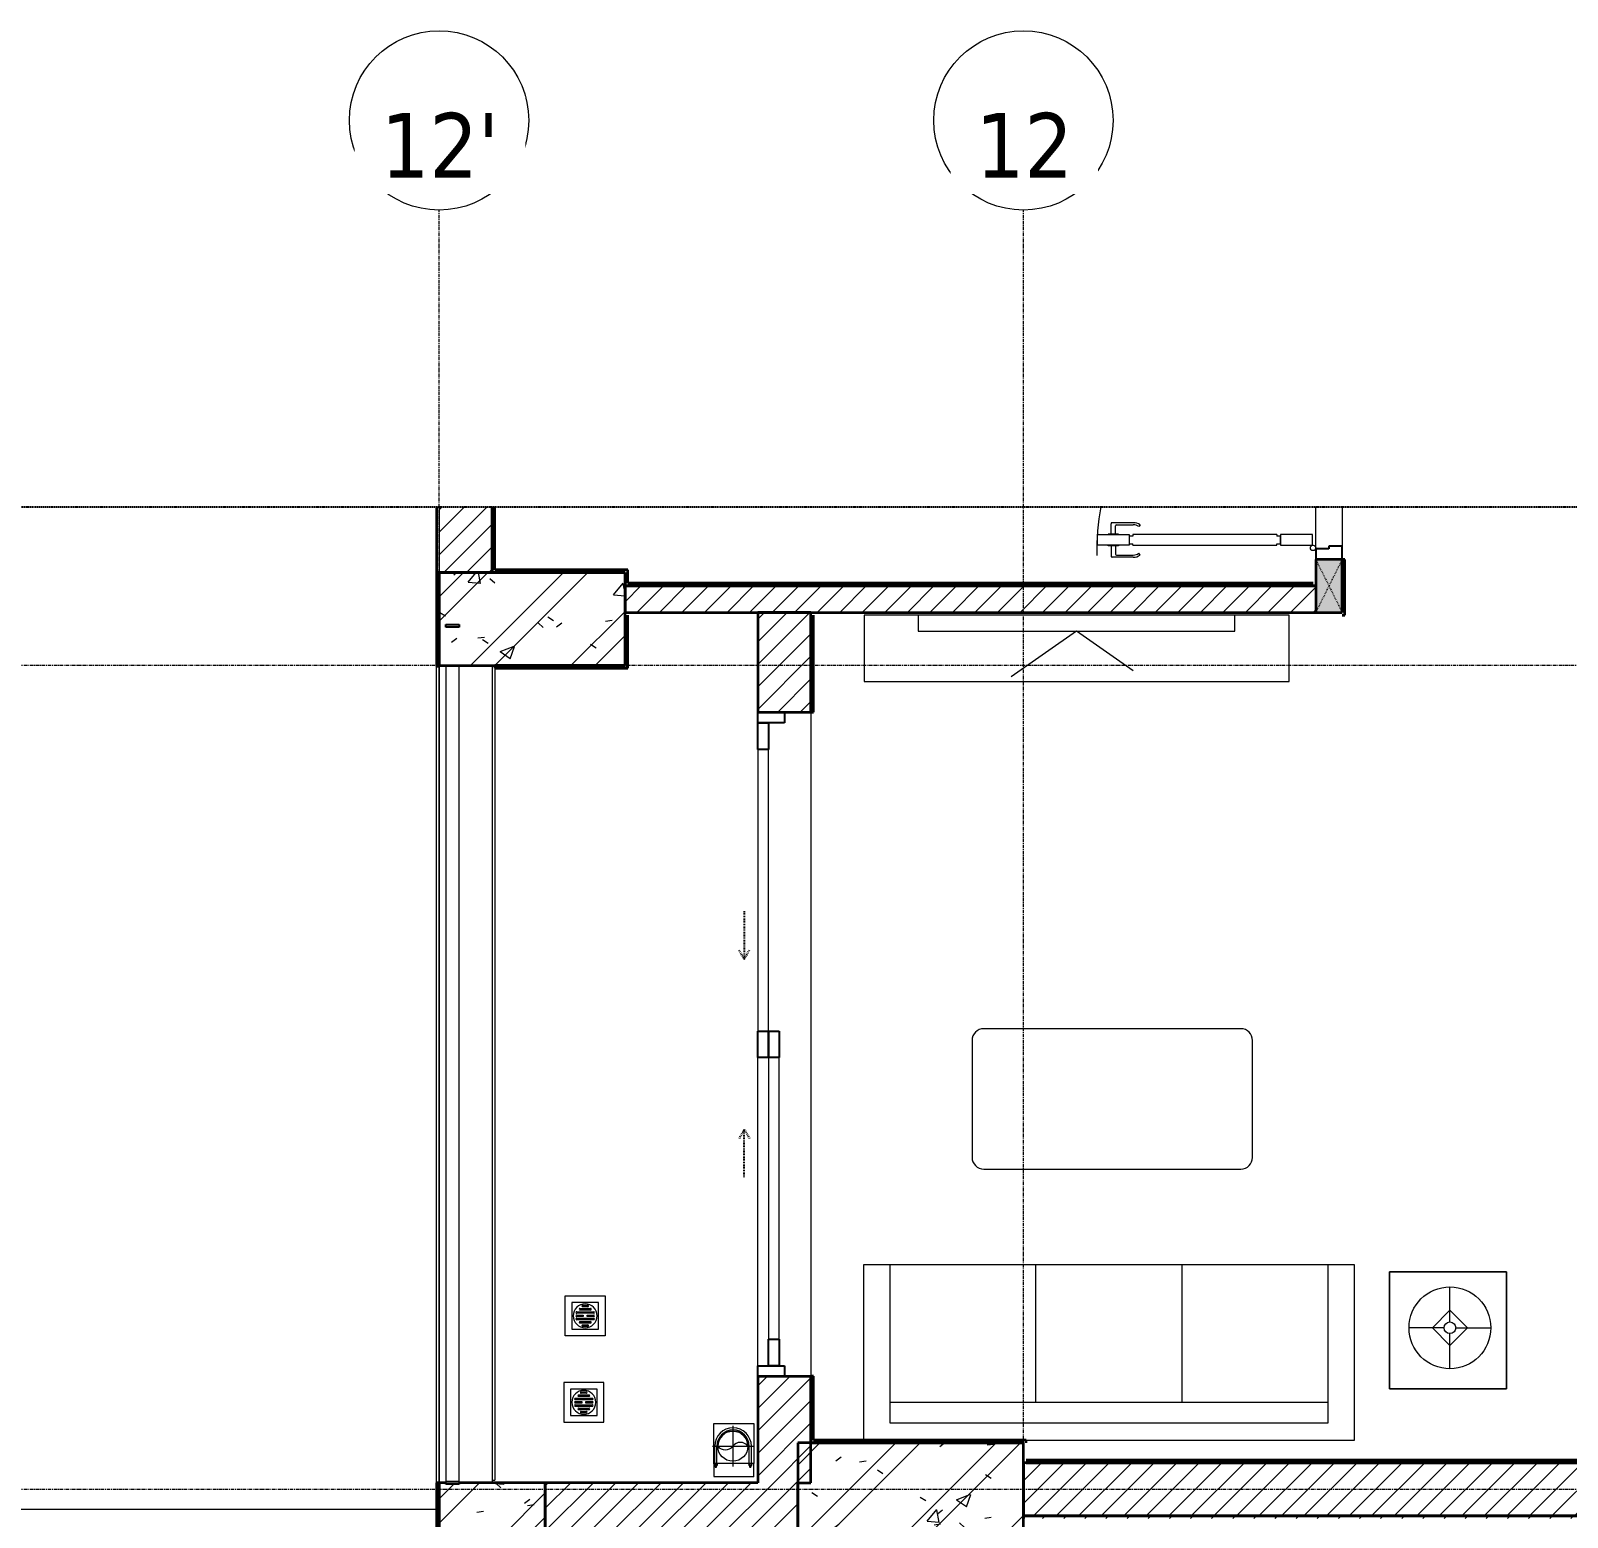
# Model space of a CAD drawing. Header units: millimetres. Extents: x 94264 to 187823, y -5375 to 75426.
# Drawn here: x 133237 to 139022, y 69832 to 75426 of the extents above; entities that cross this region are included whole.
import ezdxf

# ---------------------------------------------------------------- set-up
doc = ezdxf.new("R2010")
doc.units = ezdxf.units.MM
for name, pattern in [('Dash', [6, 3, -3]), ('Dash - Tight', [4.5, 3, -1.5]), ('Grid Line', [22.225, 12.7, -3.175, 3.175, -3.175]), ('Hidden', [7.14375, 4.7625, -2.38125]), ('IMPORT-CENTER _3_', [10.16, 6.35, -1.27, 1.27, -1.27])]:
    doc.linetypes.add(name, pattern=pattern)
for name, color, linetype, lineweight in [('0-2', 10, 'Continuous', 5), ('A-DETL-GENF-2', 92, 'Dash - Tight', 18), ('A-DETL-GENF-3', 92, 'Hidden', 25), ('A-DETL-GENF-4', 10, 'Continuous', 18), ('A-DOOR', 31, 'Continuous', 18), ('A-DOOR-1', 10, 'Continuous', 18), ('A-DOOR-2', 90, 'Continuous', 25), ('A-DOOR-3', 31, 'Continuous', 25), ('A-DOOR-FRAM', 31, 'Continuous', 25), ('A-DOOR-HDLN', 31, 'Dash', 25), ('A-FLOR-3', 10, 'Continuous', 18), ('A-FLOR-HRAL', 11, 'Continuous', 18), ('A-FLOR-HRAL-3', 11, 'Continuous', 25), ('A-WALL', 113, 'Continuous', 18), ('A-WALL-1', 113, 'Continuous', 35), ('A-WALL-2', 250, 'Continuous', 35), ('A-WALL-3', 10, 'Continuous', 18), ('A-WALL-PATT-1', 111, 'Continuous', 18), ('A-WALL-PATT-2', 9, 'Continuous', 18), ('A-WALL-PATT-3', 10, 'Continuous', 18), ('G-IMPT', 8, 'Continuous', 18), ('G-IMPT-3', 8, 'IMPORT-CENTER _3_', 18), ('I-FURN', 30, 'Continuous', 18), ('I-FURN-1', 10, 'Continuous', 18), ('I-FURN-2', 253, 'Continuous', 18), ('I-WALL-1', 250, 'Continuous', 35), ('I-WALL-2', 10, 'Continuous', 18), ('M-EQPM', 50, 'Continuous', 18), ('M-EQPM-1', 10, 'Continuous', 18), ('S-COLS-1', 9, 'Continuous', 18), ('S-COLS-2', 250, 'Continuous', 35), ('S-COLS-3', 10, 'Continuous', 18), ('S-COLS-HDLN-1', 10, 'Dash', 18), ('S-GRID-1', 1, 'Grid Line', 9), ('S-GRID-IDEN', 1, 'Continuous', 9)]:
    doc.layers.add(name, color=color, linetype=linetype, lineweight=lineweight)
doc.styles.add('Tahoma_B', font='tahomabd.ttf', dxfattribs={"height": 243.75})
pattern_1 = [(45, (0, 0), (-188.5854, 188.5854), []), (45, (0, 285.75), (-188.5854, 188.5854), [])]
pattern_2 = [(50, (0, 0), (546.5526, -47.8174), [57.15, -628.65]), (355, (0, 0), (-105.7283, 573.17), [45.72, -502.92]), (100.451, (45.55, -4), (440.8275, 525.35), [48.57, -534.27]), (46.184, (0, 152.4), (813.2367, -126.1284), [85.725, -942.975]), (96.636, (67.8, 141.9), (712.2074, 742.2826), [72.855, -801.405]), (351.184, (0, 152.4), (712.215, 742.276), [68.58, -754.38]), (21, (76.2, 114.3), (454.8433, -306.796), [57.15, -628.65]), (326, (76.2, 114.3), (185.4063, 552.5638), [45.72, -502.92]), (71.451, (114.1, 88.73), (640.2512, 245.764), [48.57, -534.27]), (37.5, (0, 0), (9.26637, 253.66504), [25.146, -471.678, 25.146, -485.394, -504.825]), (37.5, (0, 0), (9.26637, 253.66504), [-1007.364, 25.146, -479.679]), (7.5, (0, 0), (200.45944, 300.5414), [25.146, -265.938, 25.146, -460.248, -192.405]), (7.5, (0, 0), (200.45944, 300.5414), [-776.478, 25.146, -167.259]), (327.5, (-169.93, 0), (406.77284, -17.18643), [25.146, -165.354, 25.146, -569.214, -788.67]), (327.5, (-169.93, 0), (406.77284, -17.18643), [-784.86, 25.146, -763.524]), (317.5, (-246.13, 0), (444.3881, 76.2803), [25.146, -222.504, 25.146, -369.57, -560.07]), (317.5, (-246.13, 0), (444.3881, 76.2803), [-642.366, 25.146, -534.924])]
pattern_3 = [(45, (0, 0), (-39.774756, 39.774756), [])]
pattern_4 = [(45, (28821.75, 0), (-42.426407, 42.426407), [])]

# ---------------------------------------------------------------- blocks, each defined once
blk = doc.blocks.new('NCV_TKTC_KET CAU_rvt-2-TKCS_RAMP DỐC 2 - MẶT BẰNG TẦNG 1')
at = {"layer": 'S-COLS-1'}
h = blk.add_hatch(dxfattribs=at)
h.set_pattern_fill('FP_5', color=256, style=0, pattern_type=2)
h.set_pattern_definition(pattern_1)
h.paths.add_polyline_path([(106652.6, 73036.9), (106652.6, 73386.9), (105952.6, 73386.9), (105952.6, 73036.9), (106027.6, 73036.9)])
h.paths.add_polyline_path([(105977.6, 73181.9), (105977.6, 73191.9), (106027.6, 73191.9), (106027.6, 73181.9)])
h = blk.add_hatch(dxfattribs=at)
h.set_pattern_fill('FP_6', color=256, style=0, pattern_type=2)
h.set_pattern_definition(pattern_2)
h.paths.add_polyline_path([(106652.6, 73036.9), (106652.6, 73386.9), (105952.6, 73386.9), (105952.6, 73036.9), (106027.6, 73036.9)])
h.paths.add_polyline_path([(105977.6, 73181.9), (105977.6, 73191.9), (106027.6, 73191.9), (106027.6, 73181.9)])
h = blk.add_hatch(dxfattribs=at)
h.set_pattern_fill('FP_5', color=256, style=0, pattern_type=2)
h.set_pattern_definition(pattern_1)
h.paths.add_polyline_path([(108152.6, 69761.9), (108152.6, 70111.9), (107302.6, 70111.9), (107302.6, 69761.9), (107477.5, 69761.9), (107477.5, 69769), (107527.5, 69769), (107527.5, 69761.9), (108025.3, 69761.9)])
h = blk.add_hatch(dxfattribs=at)
h.set_pattern_fill('FP_6', color=256, style=0, pattern_type=2)
h.set_pattern_definition(pattern_2)
h.paths.add_polyline_path([(108152.6, 69761.9), (108152.6, 70111.9), (107302.6, 70111.9), (107302.6, 69761.9), (107477.5, 69761.9), (107477.5, 69769), (107527.5, 69769), (107527.5, 69761.9), (108025.3, 69761.9)])
h = blk.add_hatch(dxfattribs=at)
h.set_pattern_fill('FP_5', color=256, style=0, pattern_type=2)
h.set_pattern_definition(pattern_1)
h.paths.add_polyline_path([(106027.6, 69761.9), (106352.4, 69761.9), (106352.4, 69961.9), (106027.6, 69961.9), (106027.6, 69956.9), (105977.6, 69956.9), (105977.6, 69961.9), (105952.4, 69961.9), (105952.4, 69761.9), (105977.6, 69761.9)])
h = blk.add_hatch(dxfattribs=at)
h.set_pattern_fill('FP_6', color=256, style=0, pattern_type=2)
h.set_pattern_definition(pattern_2)
h.paths.add_polyline_path([(106027.6, 69761.9), (106352.4, 69761.9), (106352.4, 69961.9), (106027.6, 69961.9), (106027.6, 69956.9), (105977.6, 69956.9), (105977.6, 69961.9), (105952.4, 69961.9), (105952.4, 69761.9), (105977.6, 69761.9)])
at = {"layer": 'S-COLS-2'}
for p, q in [((106652.6, 73386.9), (105952.6, 73386.9)), ((105952.6, 73386.9), (105952.6, 73036.9)), ((106652.6, 73036.9), (106652.6, 73386.9)), ((105952.6, 73036.9), (106652.6, 73036.9)), ((108152.6, 70111.9), (107302.6, 70111.9)), ((107302.6, 70111.9), (107302.6, 69761.9)), ((108152.6, 69761.9), (108152.6, 70111.9)), ((105977.6, 69961.9), (105952.4, 69961.9)), ((105952.4, 69961.9), (105952.4, 69761.9)), ((106352.4, 69961.9), (106027.6, 69961.9)), ((106352.4, 69761.9), (106352.4, 69961.9))]:
    blk.add_line(p, q, dxfattribs=at)
blk = doc.blocks.new('DOOR_CW_01 CANH MO-PANEL KINH - DIW_01-900x2200-CỬA GỖ VÂN LAMINATE-V24-TKCS_RAMP DỐC 2 - MẶT BẰNG TẦNG 1')
at = {"layer": 'A-DETL-GENF-4'}
for p, q in [((-397, 872), (-357, 872)), ((-397, 752), (-397, 872)), ((-357, 872), (-357, 752)), ((-442, 737), (-442, 816.5)), ((-399, 820.5), (-438, 820.5)), ((-399, 831.8), (-397, 831.8)), ((-399, 792.2), (-399, 831.8)), ((-397, 792.2), (-397, 831.8)), ((-357, 792.2), (-357, 831.8)), ((-355, 831.8), (-357, 831.8)), ((-355, 792.2), (-355, 831.8)), ((-355, 820.5), (-316, 820.5)), ((-312, 737), (-312, 816.5)), ((-434, 799.5), (-434, 737)), ((-399, 803.5), (-430, 803.5)), ((-397, 792.2), (-399, 792.2)), ((-357, 792.2), (-355, 792.2)), ((-355, 803.5), (-324, 803.5)), ((-320, 799.5), (-320, 737)), ((-433.9, 711.2), (-427.3, 715.8)), ((-357, 752), (-397, 752)), ((-397, 738), (-391, 738)), ((-397, 738), (-397, 196)), ((-363, 752), (-391, 752)), ((-391, 752), (-391, 738)), ((-363, 738), (-363, 752)), ((-357, 738), (-363, 738)), ((-357, 196), (-357, 738)), ((-320.1, 711.2), (-326.7, 715.8)), ((-397, 196), (-391, 196)), ((-357, 182), (-397, 182)), ((-397, 182), (-397, 62)), ((-391, 196), (-391, 182)), ((-391, 182), (-363, 182)), ((-357, 196), (-363, 196)), ((-363, 182), (-363, 196)), ((-357, 62), (-357, 182)), ((-397, 62), (-357, 62))]:
    blk.add_line(p, q, dxfattribs=at)
blk.add_circle((-407, 60), 10, dxfattribs=at)
for centre, radius, start, end in [((-407, 60), 814, 79.01656, 92), ((-438, 816.5), 4, 90, 180), ((-316, 816.5), 4, 0, 90), ((-430, 799.5), 4, 90, 180), ((-324, 799.5), 4, 360, 90), ((-397, 737), 45, 180, 215), ((-397, 737), 37, 180, 215), ((-357, 737), 37, 325, 0), ((-357, 737), 45, 325, 0)]:
    blk.add_arc(centre, radius, start, end, dxfattribs=at)
at = {"layer": 'A-DOOR-1'}
blk.add_line((-407, 50), (-382, 50), dxfattribs=at)
at = {"layer": 'A-DOOR-2'}
for p, q in [((-410, 50), (-450, 50)), ((-410, 0), (-410, 50)), ((-400, 0), (-410, 0)), ((-400, -50), (-400, 0)), ((-450, -50), (-400, -50))]:
    blk.add_line(p, q, dxfattribs=at)
blk = doc.blocks.new('G1_SOF - BO TRU - 100x200-745959-TKCS_RAMP DỐC 2 - MẶT BẰNG TẦNG 1')
at = {"layer": 'S-COLS-1'}
blk.add_hatch(color=256, dxfattribs=at).paths.add_polyline_path([(50, -100), (50, 100), (-50, 100), (-50, -100)])
at = {"layer": 'S-COLS-2'}
for p, q in [((50, 100), (-50, 100)), ((-50, 100), (-50, -100)), ((50, -100), (50, 100)), ((-50, -100), (50, -100))]:
    blk.add_line(p, q, dxfattribs=at)
at = {"layer": 'S-COLS-HDLN-1'}
for p, q in [((50, 100), (-50, -100)), ((-50, 100), (50, -100))]:
    blk.add_line(p, q, dxfattribs=at)
blk = doc.blocks.new('LOBBY_SOFA_1 - LOBBY_SOFA_1-850634-TKCS_RAMP DỐC 2 - MẶT BẰNG TẦNG 1')
at = {"layer": 'I-FURN'}
for p, q in [((-2556, 0), (-2556, -660)), ((-1320, 0), (-2556, 0)), ((-708, -660), (-708, 0)), ((-2457, -66), (-2457, -660)), ((-807, -66), (-2457, -66)), ((-807, -660), (-807, -66)), ((-807, -143), (-2457, -143)), ((-1907, -143), (-1907, -660)), ((-1357, -143), (-1357, -660)), ((-3128.2, -193.5), (-2688.2, -193.5)), ((-3128.2, -633.5), (-3128.2, -193.5)), ((-2688.2, -193.5), (-2688.2, -633.5)), ((-2915.4, -269), (-2915.4, -401)), ((-2915.4, -357), (-2981.4, -423)), ((-2849.4, -423), (-2915.4, -357)), ((-2937.4, -423), (-3069.4, -423)), ((-2981.4, -423), (-2915.4, -489)), ((-2915.4, -489), (-2849.4, -423)), ((-2915.4, -445), (-2915.4, -577)), ((-2893.4, -423), (-2761.4, -423)), ((-2688.2, -633.5), (-3128.2, -633.5)), ((-2556, -660), (-708, -660)), ((-1160.3, -1020.5), (-2128.3, -1020.5)), ((-2172.3, -1064.5), (-2172.3, -1504.5)), ((-1116.3, -1504.5), (-1116.3, -1064.5)), ((-2128.3, -1548.5), (-1160.3, -1548.5))]:
    blk.add_line(p, q, dxfattribs=at)
for radius in [154, 22]:
    blk.add_circle((-2915.4, -423), radius, dxfattribs=at)
for centre, start, end in [((-2128.3, -1064.5), 90, 180), ((-1160.3, -1064.5), 0, 90), ((-2128.3, -1504.5), 180, 270), ((-1160.3, -1504.5), 270, 0)]:
    blk.add_arc(centre, 44, start, end, dxfattribs=at)
at = {"layer": 'I-FURN-2'}
for p, q in [((-1320, 0), (-2556, 0)), ((-2556, 0), (-2556, -660)), ((-708, -660), (-708, 0)), ((-2688.2, -193.5), (-3128.2, -193.5)), ((-3128.2, -193.5), (-3128.2, -633.5)), ((-2688.2, -633.5), (-2688.2, -193.5)), ((-3128.2, -633.5), (-2688.2, -633.5)), ((-2556, -660), (-708, -660)), ((-1160.3, -1020.5), (-2128.3, -1020.5)), ((-2172.3, -1064.5), (-2172.3, -1504.5)), ((-1116.3, -1504.5), (-1116.3, -1064.5)), ((-2128.3, -1548.5), (-1160.3, -1548.5))]:
    blk.add_line(p, q, dxfattribs=at)
for centre, start, end in [((-2128.3, -1064.5), 90, 180), ((-1160.3, -1064.5), 0, 90), ((-2128.3, -1504.5), 180, 270), ((-1160.3, -1504.5), 270, 0)]:
    blk.add_arc(centre, 44, start, end, dxfattribs=at)
blk = doc.blocks.new('RES_BAN AN - RES_BAN AN-850638-TKCS_RAMP DỐC 2 - MẶT BẰNG TẦNG 1')
at = {"layer": 'I-FURN-2'}
for p, q in [((1600, 0), (0, 0)), ((0, 0), (0, -250)), ((1600, -250), (1600, 0)), ((0, -250), (1600, -250))]:
    blk.add_line(p, q, dxfattribs=at)
blk = doc.blocks.new('KE TIVI-2 - KE TIVI-2-842843-TKCS_RAMP DỐC 2 - MẶT BẰNG TẦNG 1')
at = {"layer": 'I-FURN-2'}
for p, q in [((-595.6, 0), (-595.6, -60)), ((595.6, 0), (-595.6, 0)), ((595.6, -60), (595.6, 0)), ((-595.6, -60), (595.6, -60)), ((0, -60), (-245.7, -232.1)), ((213, -209.1), (0, -60))]:
    blk.add_line(p, q, dxfattribs=at)
blk = doc.blocks.new('THU NUOC - THU NUOC-455054-TKCS_RAMP DỐC 2 - MẶT BẰNG TẦNG 1')
at = {"layer": 'M-EQPM-1'}
for p, q in [((-66.3, -70.6), (-66.3, 79.4)), ((-66.3, 79.4), (83.7, 79.4)), ((83.7, 79.4), (83.7, -70.6)), ((58.7, 54.4), (-41.3, 54.4)), ((-41.3, 54.4), (-41.3, -45.6)), ((-23.3, 19.6), (40.9, 19.6)), ((40.9, 13.6), (-23.3, 13.6)), ((-23.3, 7.2), (0.7, 7.2)), ((0.7, 1.2), (-23.3, 1.2)), ((-11, 32.1), (28.5, 32.1)), ((28.5, 26.1), (-11, 26.1)), ((-1.1, 44.5), (18.5, 44.5)), ((18.5, 38.5), (-1.1, 38.5)), ((0.7, 7.2), (0.7, 1.2)), ((16.7, 1.2), (16.7, 7.2)), ((16.7, 7.2), (40.9, 7.2)), ((40.9, 1.2), (16.7, 1.2)), ((58.7, -45.6), (58.7, 54.4)), ((-41.3, -45.6), (58.7, -45.6)), ((-23.3, -4.8), (40.9, -4.8)), ((40.9, -10.8), (-23.3, -10.8)), ((-11, -17.3), (28.5, -17.3)), ((28.5, -23.3), (-11, -23.3)), ((-1.1, -29.6), (18.5, -29.6)), ((18.5, -35.6), (-1.1, -35.6)), ((83.7, -70.6), (-66.3, -70.6))]:
    blk.add_line(p, q, dxfattribs=at)
for centre, radius, start, end in [((8.7, 4.4), 45, 0, 180), ((8.7, 4.4), 45, 360, 180), ((8.7, 4.4), 45, 180, 0), ((8.7, 4.4), 45, 180, 360), ((-23.3, 16.6), 3, 90, 270), ((-23.3, 4.2), 3, 90, 270), ((-11, 29.1), 3, 90, 270), ((-1.1, 41.5), 3, 90, 270), ((18.5, 41.5), 3, 270, 90), ((28.5, 29.1), 3, 270, 90), ((40.9, 16.6), 3, 270, 90), ((40.9, 4.2), 3, 270, 90), ((-23.3, -7.8), 3, 90, 270), ((-11, -20.3), 3, 90, 270), ((-1.1, -32.6), 3, 90, 270), ((18.5, -32.6), 3, 270, 90), ((28.5, -20.3), 3, 270, 90), ((40.9, -7.8), 3, 270, 90)]:
    blk.add_arc(centre, radius, start, end, dxfattribs=at)
blk = doc.blocks.new('NCV_TKTC_TANG 1_rvt-2-TKCS_RAMP DỐC 2 - MẶT BẰNG TẦNG 1')
at = {"layer": 'A-WALL-PATT-2'}
h = blk.add_hatch(dxfattribs=at)
h.set_pattern_fill('FP_1', color=256, style=0, pattern_type=2)
h.set_pattern_definition([(45, (0, 0), (-42.426407, 42.426407), [])])
h.paths.add_polyline_path([(109252.6, 73236.9), (109252.6, 73336.9), (106652.6, 73336.9), (106652.6, 73236.9), (106732.1, 73236.9)])
at = {"layer": 'A-WALL-PATT-3'}
h = blk.add_hatch(dxfattribs=at)
h.set_pattern_fill('FP_7', color=256, style=0, pattern_type=2)
h.set_pattern_definition(pattern_3)
h.paths.add_polyline_path([(106162.6, 73386.9), (106162.6, 73634.9), (106152.6, 73634.9), (106152.6, 73386.9)])
h = blk.add_hatch(dxfattribs=at)
h.set_pattern_fill('FP_7', color=256, style=0, pattern_type=2)
h.set_pattern_definition(pattern_3)
h.paths.add_polyline_path([(109362.6, 73226.9), (109362.6, 73436.9), (109352.6, 73436.9), (109352.6, 73226.9)])
h = blk.add_hatch(dxfattribs=at)
h.set_pattern_fill('FP_7', color=256, style=0, pattern_type=2)
h.set_pattern_definition(pattern_3)
h.paths.add_polyline_path([(106652.6, 73386.9), (106652.6, 73396.9), (106162.6, 73396.9), (106162.6, 73386.9)])
h = blk.add_hatch(dxfattribs=at)
h.set_pattern_fill('FP_7', color=256, style=0, pattern_type=2)
h.set_pattern_definition(pattern_3)
h.paths.add_polyline_path([(109252.6, 73336.9), (109252.6, 73346.9), (106652.6, 73346.9), (106652.6, 73336.9), (106732.1, 73336.9)])
h = blk.add_hatch(dxfattribs=at)
h.set_pattern_fill('FP_7', color=256, style=0, pattern_type=2)
h.set_pattern_definition(pattern_3)
h.paths.add_polyline_path([(106662.6, 73036.9), (106662.6, 73226.9), (106652.6, 73226.9), (106652.6, 73036.9)])
h = blk.add_hatch(dxfattribs=at)
h.set_pattern_fill('FP_7', color=256, style=0, pattern_type=2)
h.set_pattern_definition(pattern_3)
h.paths.add_polyline_path([(107362.6, 70121.9), (107362.6, 70362.4), (107352.6, 70362.4), (107352.6, 70121.9)])
h.paths.add_polyline_path([(107362.6, 72862.4), (107362.6, 73226.9), (107352.6, 73226.9), (107352.6, 72862.4)])
h = blk.add_hatch(dxfattribs=at)
h.set_pattern_fill('FP_7', color=256, style=0, pattern_type=2)
h.set_pattern_definition(pattern_3)
h.paths.add_polyline_path([(106162.6, 73026.9), (106662.6, 73026.9), (106662.6, 73036.9), (106162.6, 73036.9)])
h = blk.add_hatch(dxfattribs=at)
h.set_pattern_fill('FP_7', color=256, style=0, pattern_type=2)
h.set_pattern_definition(pattern_3)
h.paths.add_polyline_path([(107378.7, 70111.9), (108162.6, 70111.9), (108162.6, 70121.9), (107352.6, 70121.9), (107352.6, 70111.9)])
h = blk.add_hatch(dxfattribs=at)
h.set_pattern_fill('FP_7', color=256, style=0, pattern_type=2)
h.set_pattern_definition(pattern_3)
h.paths.add_polyline_path([(111542.6, 70036.9), (111542.6, 70046.9), (108162.6, 70046.9), (108162.6, 70036.9), (110611.7, 70036.9)])
h = blk.add_hatch(dxfattribs=at)
h.set_pattern_fill('FP_7', color=256, style=0, pattern_type=2)
h.set_pattern_definition(pattern_3)
h.paths.add_polyline_path([(111542.6, 69826.9), (111552.6, 69826.9), (111552.6, 69836.9), (108152.6, 69836.9), (108152.6, 69826.9), (110611.7, 69826.9)])
at = {"layer": 'A-FLOR-3'}
for p, q in [((109252.6, 73476.9), (109252.6, 73634.9)), ((109352.6, 73634.9), (109352.6, 73486.9)), ((107352.6, 72861.9), (107352.6, 70362.4))]:
    blk.add_line(p, q, dxfattribs=at)
at = {"layer": 'A-WALL-2'}
for p, q in [((109252.6, 73336.9), (106652.6, 73336.9)), ((106652.6, 73336.9), (106652.6, 73236.9)), ((106652.6, 73236.9), (109252.6, 73236.9))]:
    blk.add_line(p, q, dxfattribs=at)
at = {"layer": 'A-WALL-3'}
for p, q in [((109252.6, 73476.9), (109252.6, 73634.9)), ((109352.6, 73634.9), (109352.6, 73486.9))]:
    blk.add_line(p, q, dxfattribs=at)
at = {"layer": 'I-WALL-1'}
for p, q in [((106152.6, 73634.9), (106152.6, 73386.9)), ((106162.6, 73396.9), (106162.6, 73634.9)), ((109362.6, 73436.9), (109352.6, 73436.9)), ((109362.6, 73226.9), (109362.6, 73436.9)), ((106152.6, 73386.9), (106162.6, 73386.9)), ((106652.6, 73396.9), (106162.6, 73396.9)), ((106162.6, 73386.9), (106652.6, 73386.9)), ((106662.6, 73396.9), (106652.6, 73396.9)), ((106652.6, 73386.9), (106652.6, 73346.9)), ((106662.6, 73346.9), (106662.6, 73396.9)), ((106652.6, 73346.9), (106652.6, 73336.9)), ((106652.6, 73336.9), (109252.6, 73336.9)), ((109242.6, 73346.9), (106662.6, 73346.9)), ((106652.6, 73226.9), (106652.6, 73036.9)), ((106662.6, 73036.9), (106662.6, 73226.9)), ((107352.6, 73226.9), (107352.6, 72862.4)), ((107362.6, 72862.4), (107362.6, 73226.9)), ((109352.6, 73226.9), (109362.6, 73226.9)), ((106652.6, 73036.9), (106162.6, 73036.9)), ((106162.6, 73036.9), (106162.6, 73026.9)), ((106162.6, 73026.9), (106662.6, 73026.9)), ((106662.6, 73026.9), (106662.6, 73036.9)), ((107352.6, 72862.4), (107362.6, 72862.4)), ((107352.6, 70362.4), (107352.6, 70121.9)), ((107362.6, 70362.4), (107352.6, 70362.4)), ((107362.6, 70121.9), (107362.6, 70362.4)), ((107352.6, 70121.9), (107352.6, 70111.9)), ((107352.6, 70111.9), (108152.6, 70111.9)), ((108162.6, 70121.9), (107362.6, 70121.9)), ((108162.6, 70111.9), (108162.6, 70121.9)), ((111542.6, 70046.9), (108162.6, 70046.9)), ((108162.6, 70036.9), (111542.6, 70036.9)), ((111552.6, 69836.9), (108152.6, 69836.9)), ((108152.6, 69836.9), (108152.6, 69826.9))]:
    blk.add_line(p, q, dxfattribs=at)
at = {"layer": 'I-WALL-2'}
for p in [(106162.6, 73026.9), (106152.6, 69971.9)]:
    blk.add_line(p, (106162.6, 69971.9), dxfattribs=at)
at = {"layer": 'A-DOOR-1', "rotation": 89.9999999999992}
blk.add_blockref('DOOR_CW_01 CANH MO-PANEL KINH - DIW_01-900x2200-CỬA GỖ VÂN LAMINATE-V24-TKCS_RAMP DỐC 2 - MẶT BẰNG TẦNG 1', (109302.6, 73886.9), dxfattribs=at)
at = {"layer": 'I-FURN-1'}
for name, p in [('RES_BAN AN - RES_BAN AN-850638-TKCS_RAMP DỐC 2 - MẶT BẰNG TẦNG 1', (107552.2, 73226.9)), ('KE TIVI-2 - KE TIVI-2-842843-TKCS_RAMP DỐC 2 - MẶT BẰNG TẦNG 1', (108352.2, 73226.9))]:
    blk.add_blockref(name, p, dxfattribs=at)
at = {"layer": 'I-FURN-1', "rotation": 180}
blk.add_blockref('LOBBY_SOFA_1 - LOBBY_SOFA_1-850634-TKCS_RAMP DỐC 2 - MẶT BẰNG TẦNG 1', (106842.6, 70121.9), dxfattribs=at)
at = {"layer": 'M-EQPM-1'}
blk.add_blockref('THU NUOC - THU NUOC-455054-TKCS_RAMP DỐC 2 - MẶT BẰNG TẦNG 1', (106493.8, 70585.8), dxfattribs=at)
at = {"layer": 'S-COLS-3'}
blk.add_blockref('G1_SOF - BO TRU - 100x200-745959-TKCS_RAMP DỐC 2 - MẶT BẰNG TẦNG 1', (109302.6, 73336.9), dxfattribs=at)
blk = doc.blocks.new('TKTC_XREF_251221_MB TANG 1 - TKTC_XREF_260130_MB TANG 1_dwg_THU NUOC - THU NUOC-444531-TKCS_MB TẦNG 1-4202120-TKCS_RAMP DỐC 2 - MẶT BẰNG TẦNG 1')
at = {"layer": 'M-EQPM'}
for p, q in [((-23.3, 10.8), (40.9, 10.8)), ((40.9, 4.8), (-23.3, 4.8)), ((-11, 23.3), (28.5, 23.3)), ((28.5, 17.3), (-11, 17.3)), ((-1.1, 35.6), (18.5, 35.6)), ((18.5, 29.6), (-1.1, 29.6)), ((-23.3, -13.6), (40.9, -13.6)), ((40.9, -19.6), (-23.3, -19.6)), ((-11, -26.1), (28.5, -26.1)), ((28.5, -32.1), (-11, -32.1)), ((-1.1, -38.5), (18.5, -38.5)), ((18.5, -44.5), (-1.1, -44.5))]:
    blk.add_line(p, q, dxfattribs=at)
at = {"layer": 'M-EQPM', "flags": 128}
for points in [[(83.7, -79.4), (83.7, 70.6), (-66.3, 70.6), (-66.3, -79.4)], [(58.7, -54.4), (58.7, 45.6), (-41.3, 45.6), (-41.3, -54.4)]]:
    blk.add_lwpolyline(points, close=True, dxfattribs=at)
for points in [[(-23.3, -1.2), (0.7, -1.2), (0.7, -7.2), (-23.3, -7.2)], [(40.9, -7.2), (16.7, -7.2), (16.7, -1.2), (40.9, -1.2)]]:
    blk.add_lwpolyline(points, dxfattribs=at)
at = {"layer": 'M-EQPM'}
for centre, radius, start, end in [((8.7, -4.4), 45, 360, 180), ((8.7, -4.4), 45, 360, 180), ((-23.3, 7.8), 3, 90, 270), ((-11, 20.3), 3, 90, 270), ((-1.1, 32.6), 3, 90, 270), ((18.5, 32.6), 3, 270, 90), ((28.5, 20.3), 3, 270, 90), ((40.9, 7.8), 3, 270, 90), ((8.7, -4.4), 45, 180, 360), ((8.7, -4.4), 45, 180, 360), ((-23.3, -4.2), 3, 90, 270), ((-23.3, -16.6), 3, 90, 270), ((-11, -29.1), 3, 90, 270), ((-1.1, -41.5), 3, 90, 270), ((18.5, -41.5), 3, 270, 90), ((28.5, -29.1), 3, 270, 90), ((40.9, -4.2), 3, 270, 90), ((40.9, -16.6), 3, 270, 90)]:
    blk.add_arc(centre, radius, start, end, dxfattribs=at)
blk = doc.blocks.new('TKTC_XREF_251221_MB TANG 1 - TKTC_XREF_260130_MB TANG 1_dwg_CUM U_DN100-4202112-TKCS_RAMP DỐC 2 - MẶT BẰNG TẦNG 1')
at = {"layer": 'G-IMPT'}
blk.add_hatch(color=256, dxfattribs=at).paths.add_polyline_path([(0, 61), (0, 57), (14.8, 55.1), (28.5, 49.4), (40.3, 40.3), (49.4, 28.5), (55.1, 14.8), (57, 0), (55.1, -14.8), (49.4, -28.5), (40.3, -40.3), (28.5, -49.4), (14.8, -55.1), (0, -57), (0, -61), (15.8, -58.9), (30.5, -52.8), (43.1, -43.1), (52.8, -30.5), (58.9, -15.8), (61, 0), (58.9, 15.8), (52.8, 30.5), (43.1, 43.1), (30.5, 52.8), (15.8, 58.9)])
for p, q in [((-79.1, 66.6), (-79.1, 63.4)), ((-76.6, 66.6), (-76.6, 63.4)), ((-74.6, 66.6), (-74.6, 63.4)), ((-72.7, 69.3), (-72.7, 60.7)), ((-66.9, 67.9), (-71.7, 67.9)), ((-66.9, 62.1), (-71.7, 62.1)), ((-65, 69), (0, 69)), ((-79.1, -63.4), (-79.1, -66.6)), ((-76.6, -63.4), (-76.6, -66.6)), ((-74.6, -63.4), (-74.6, -66.6)), ((-72.7, -60.7), (-72.7, -69.3)), ((-66.9, -62.1), (-71.7, -62.1)), ((-66.9, -67.9), (-71.7, -67.9)), ((-65, -69), (0, -69))]:
    blk.add_line(p, q, dxfattribs=at)
at = {"layer": 'G-IMPT', "flags": 128}
for points in [[(-72.7, 67.6), (-78.1, 67.6), (-78.1, 62.4), (-72.7, 62.4)], [(-71.7, 59.2), (-66.9, 59.2), (-66.9, 70.8), (-71.7, 70.8)], [(-66.9, 70.8), (-66.9, 72.7), (-65, 72.7), (-65, 57.3), (-66.9, 57.3), (-66.9, 59.2)], [(-65, 61), (0, 61), (0, 57)], [(-66.9, -59.2), (-66.9, -57.3), (-65, -57.3), (-65, -72.7), (-66.9, -72.7), (-66.9, -70.8)], [(-65, -61), (0, -61), (0, -57)], [(-72.7, -62.4), (-78.1, -62.4), (-78.1, -67.6), (-72.7, -67.6)], [(-71.7, -70.8), (-66.9, -70.8), (-66.9, -59.2), (-71.7, -59.2)]]:
    blk.add_lwpolyline(points, dxfattribs=at)
at = {"layer": 'G-IMPT'}
for centre, radius, start, end in [((-78.1, 66.6), 0.96, 90, 180), ((-78.1, 63.4), 0.96, 180, 270), ((-71.1, 69.3), 1.56, 112.61986, 247.38014), ((-67.9, 65), 4.8, 143.1301, 216.8699), ((-71.1, 60.7), 1.56, 112.61986, 247.38014), ((0, 0), 69, 270, 90), ((0, 0), 61, 270, 90), ((0, 0), 57, 270, 90), ((-78.1, -63.4), 0.96, 90, 180), ((-78.1, -66.6), 0.96, 180, 270), ((-71.1, -60.7), 1.56, 112.61986, 247.38014), ((-67.9, -65), 4.8, 143.1301, 216.8699), ((-71.1, -69.3), 1.56, 112.61986, 247.38014)]:
    blk.add_arc(centre, radius, start, end, dxfattribs=at)
blk = doc.blocks.new('TKTC_XREF_251221_MB TANG 1 - TKTC_XREF_260130_MB TANG 1_dwg_$cc-4202125-TKCS_RAMP DỐC 2 - MẶT BẰNG TẦNG 1')
at = {"layer": 'G-IMPT'}
blk.add_circle((0, 0), 0.5, dxfattribs=at)
for centre, radius, start, end in [((0, 0), 0.5, 90, 270), ((0.188, 0.25), 0.313, 126.8699, 233.1301), ((-0.188, -0.25), 0.313, 306.8699, 53.1301)]:
    blk.add_arc(centre, radius, start, end, dxfattribs=at)
at = {"layer": 'G-IMPT-3'}
for p, q in [((0, -0.673), (0, 0.673)), ((-0.673, 0), (0.673, 0))]:
    blk.add_line(p, q, dxfattribs=at)
blk = doc.blocks.new('TKTC_XREF_251221_MB TANG 1 - TKTC_XREF_260130_MB TANG 1_dwg-4202109-TKCS_RAMP DỐC 2 - MẶT BẰNG TẦNG 1')
at = {"layer": 'G-IMPT', "flags": 128}
blk.add_lwpolyline([(-96164.7, -331311.9), (-96164.7, -331162.2), (-96014.3, -331162.2), (-96014.3, -331311.9)], close=True, dxfattribs=at)
blk.add_lwpolyline([(-96014.2, -331362), (-96014.5, -331312), (-96164.9, -331312), (-96164.6, -331361.8), (-96014.2, -331361.8)], dxfattribs=at)
blk.add_blockref('TKTC_XREF_251221_MB TANG 1 - TKTC_XREF_260130_MB TANG 1_dwg_THU NUOC - THU NUOC-444531-TKCS_MB TẦNG 1-4202120-TKCS_RAMP DỐC 2 - MẶT BẰNG TẦNG 1', (-96663, -331077.7))
for name, p, xscale, yscale, zscale, rotation in [('TKTC_XREF_251221_MB TANG 1 - TKTC_XREF_260130_MB TANG 1_dwg_$cc-4202125-TKCS_RAMP DỐC 2 - MẶT BẰNG TẦNG 1', (-96093.2, -331247), 113.7150000000073, 113.7150000000073, 113.7150000000073, 269.9990086637467), ('TKTC_XREF_251221_MB TANG 1 - TKTC_XREF_260130_MB TANG 1_dwg_CUM U_DN100-4202112-TKCS_RAMP DỐC 2 - MẶT BẰNG TẦNG 1', (-96092.3, -331247), 0.9975000000000007, 0.9975000000000007, 0.9975000000000007, 90.00099133829464)]:
    blk.add_blockref(name, p, dxfattribs=dict(xscale=xscale, yscale=yscale, zscale=zscale, rotation=rotation))
blk = doc.blocks.new('TKTC_XREF_251221_MB TANG 1 - TKTC_XREF_251221_MB TANG 1-2038492-TKCS_RAMP DỐC 2 - MẶT BẰNG TẦNG 1')
blk.add_blockref('TKTC_XREF_251221_MB TANG 1 - TKTC_XREF_260130_MB TANG 1_dwg-4202109-TKCS_RAMP DỐC 2 - MẶT BẰNG TẦNG 1', (169499.1, 384109.7))
blk = doc.blocks.new('Railing - 50 x 10mm-1251311-TKCS_RAMP DỐC 2 - MẶT BẰNG TẦNG 1')
at = {"layer": 'A-FLOR-HRAL-3'}
for p, q in [((25, 5), (-25, 5)), ((-25, 5), (-25, -5)), ((25, -5), (25, 5)), ((-25, -5), (25, -5))]:
    blk.add_line(p, q, dxfattribs=at)
blk = doc.blocks.new('Railing - Railing-3240664-TKCS_RAMP DỐC 2 - MẶT BẰNG TẦNG 1')
at = {"layer": 'A-FLOR-HRAL'}
for p, q in [((105977.6, 73036.9), (105977.6, 69966.9)), ((106027.6, 69966.9), (106027.6, 73036.9))]:
    blk.add_line(p, q, dxfattribs=at)
at = {"extrusion": (0, 0, -1), "zscale": -1}
for p in [(-106002.6, 73186.9), (-106002.6, 69961.9)]:
    blk.add_blockref('Railing - 50 x 10mm-1251311-TKCS_RAMP DỐC 2 - MẶT BẰNG TẦNG 1', p, dxfattribs=at)
blk = doc.blocks.new('DEG_02-DEG_03 - DEG_02-2500x2400mm-CỬA ĐI 02 CÁNH TRƯỢT-841416-TKCS_RAMP DỐC 2 - MẶT BẰNG TẦNG 1')
at = {"layer": 'A-DOOR'}
for p, q in [((1110, -20), (50, -20)), ((-50, -60), (-1110, -60)), ((-1110, -100), (-50, -100)), ((50, -60), (1110, -60))]:
    blk.add_line(p, q, dxfattribs=at)
at = {"layer": 'A-DOOR-3'}
for p, q in [((-50, -60), (-50, -20)), ((-50, -20), (50, -20)), ((50, -20), (50, -60)), ((1110, -60), (1110, -20)), ((1110, -20), (1210, -20)), ((1210, -20), (1210, -60)), ((-1210, -100), (-1210, -60)), ((-1210, -60), (-1110, -60)), ((-1110, -100), (-1210, -100)), ((-1110, -60), (-1110, -100)), ((50, -60), (-50, -60)), ((-50, -100), (-50, -60)), ((-50, -60), (50, -60)), ((50, -100), (-50, -100)), ((50, -60), (50, -100)), ((1210, -60), (1110, -60))]:
    blk.add_line(p, q, dxfattribs=at)
at = {"layer": 'A-DOOR-FRAM'}
for p, q in [((-1250, 0), (-1210, 0)), ((-1250, -100), (-1250, 0)), ((-1210, 0), (-1210, -100)), ((1210, -100), (1210, 0)), ((1210, 0), (1250, 0)), ((1250, 0), (1250, -100)), ((-1210, -100), (-1250, -100)), ((1250, -100), (1210, -100))]:
    blk.add_line(p, q, dxfattribs=at)
at = {"layer": 'A-DOOR-HDLN'}
for p, q in [((-500.4, -151.1), (-320.4, -151.1)), ((-320.4, -151.1), (-355, -131.1)), ((-320.4, -151.1), (-355, -171.1)), ((320.4, -151.1), (355, -131.1)), ((320.4, -151.1), (355, -171.1)), ((500.4, -151.1), (320.4, -151.1))]:
    blk.add_line(p, q, dxfattribs=at)
blk = doc.blocks.new('BORDER VIEW - BORDER VIEW-2145816-TKCS_RAMP DỐC 2 - MẶT BẰNG TẦNG 1')
at = {"layer": 'A-DETL-GENF-3'}
blk.add_line((150, 12837.9), (20414.4, 12837.9), dxfattribs=at)
blk = doc.blocks.new('Grid - M_Grid Head - Circle-353313-TKCS_RAMP DỐC 2 - MẶT BẰNG TẦNG 1')
at = {"layer": 'S-GRID-IDEN'}
blk.add_circle((0, 0), 4.5, dxfattribs=at)

msp = doc.modelspace()

# ---------------------------------------------------------------- hatches: boundary and pattern name
at = {"layer": 'A-WALL-PATT-1'}
h = msp.add_hatch(dxfattribs=at)
h.set_pattern_fill('FP_1', color=256, style=0, pattern_type=2)
h.set_pattern_definition(pattern_4)
h.paths.add_polyline_path([(134974.3, 73386.9), (134974.3, 73634.9), (134774.3, 73634.9), (134774.3, 73386.9)])
h = msp.add_hatch(dxfattribs=at)
h.set_pattern_fill('FP_1', color=256, style=0, pattern_type=2)
h.set_pattern_definition(pattern_4)
h.paths.add_polyline_path([(136124.3, 69961.9), (136174.3, 69961.9), (136174.3, 70361.9), (135974.3, 70361.9), (135974.3, 69961.9)])
h.paths.add_polyline_path([(136174.3, 72861.9), (136174.3, 73236.9), (135974.3, 73236.9), (135974.3, 72861.9)])
h = msp.add_hatch(dxfattribs=at)
h.set_pattern_fill('FP_1', color=256, style=0, pattern_type=2)
h.set_pattern_definition(pattern_4)
h.paths.add_polyline_path([(140374.3, 69836.9), (140374.3, 70036.9), (136974.3, 70036.9), (136974.3, 69836.9), (139433.4, 69836.9)])
h = msp.add_hatch(dxfattribs=at)
h.set_pattern_fill('FP_1', color=256, style=0, pattern_type=2)
h.set_pattern_definition(pattern_4)
h.paths.add_polyline_path([(135553.8, 69761.9), (136124.3, 69761.9), (136124.3, 69961.9), (135174.2, 69961.9), (135174.2, 69761.9)])

# ---------------------------------------------------------------- linework, layer by layer
at = {"layer": 'A-WALL'}
for p, q in [((134774.3, 73634.9), (134774.3, 73386.9)), ((134764.3, 69961.8), (134764.3, 73035.3)), ((134774.3, 69961.9), (134774.3, 73035.3)), ((134774.3, 73035.3), (134774.3, 69961.9)), ((134974.3, 73036.9), (134974.3, 69961.9)), ((136174.3, 72861.9), (136174.3, 70362.4)), ((135974.3, 70401.9), (135974.3, 71561.9)), ((126674.3, 69861.9), (134764.3, 69861.9))]:
    msp.add_line(p, q, dxfattribs=at)
at = {"layer": 'A-WALL-1'}
for p, q in [((134764.3, 73634.9), (134764.3, 73098.5)), ((134974.3, 73386.9), (134974.3, 73634.9)), ((134774.3, 73386.9), (134764.3, 73386.9)), ((134764.3, 73386.9), (134764.3, 73035.3)), ((134774.3, 73386.9), (134974.3, 73386.9)), ((134774.3, 73098.5), (134774.3, 73386.9)), ((134774.3, 73035.3), (134774.3, 73386.9)), ((135974.3, 73236.9), (135974.3, 72861.9)), ((136174.3, 73236.9), (135974.3, 73236.9)), ((136174.3, 72861.9), (136174.3, 73236.9)), ((134764.3, 73098.5), (134774.3, 73098.5)), ((134764.3, 73035.3), (134774.3, 73035.3)), ((135974.3, 72861.9), (136174.3, 72861.9)), ((135974.3, 70361.9), (135974.3, 69961.9)), ((136174.3, 70361.9), (135974.3, 70361.9)), ((136174.3, 69961.9), (136174.3, 70361.9)), ((140374.3, 70036.9), (136974.3, 70036.9)), ((136974.3, 70036.9), (136974.3, 69836.9)), ((134774.3, 69961.8), (134764.3, 69961.8)), ((134764.3, 69961.8), (134764.3, 69761.9)), ((134774.3, 69761.9), (134774.3, 69961.8)), ((135974.3, 69961.9), (135174.2, 69961.9)), ((135174.2, 69961.9), (135174.2, 69761.9)), ((136124.3, 69761.9), (136124.3, 69961.9)), ((136124.3, 69961.9), (136174.3, 69961.9)), ((136974.3, 69836.9), (140374.3, 69836.9))]:
    msp.add_line(p, q, dxfattribs=at)
at = {"layer": 'S-GRID-1'}
for p, q in [((134774.3, 72876.3), (134774.3, 74751.3)), ((136974.3, 72876.3), (136974.3, 74751.3)), ((144959.7, 73036.9), (126310.5, 73036.9)), ((134774.3, 61681.8), (134774.3, 72876.3)), ((136974.3, 61681.8), (136974.3, 72876.3)), ((144959.7, 69936.9), (126310.5, 69936.9))]:
    msp.add_line(p, q, dxfattribs=at)

# ---------------------------------------------------------------- block references
at = {"layer": '0-2'}
for name in ['NCV_TKTC_TANG 1_rvt-2-TKCS_RAMP DỐC 2 - MẶT BẰNG TẦNG 1', 'NCV_TKTC_KET CAU_rvt-2-TKCS_RAMP DỐC 2 - MẶT BẰNG TẦNG 1']:
    msp.add_blockref(name, (28821.8, 0), dxfattribs=at)
at = {"layer": 'A-DETL-GENF-2'}
msp.add_blockref('BORDER VIEW - BORDER VIEW-2145816-TKCS_RAMP DỐC 2 - MẶT BẰNG TẦNG 1', (125274.3, 60796.9), dxfattribs=at)
at = {"layer": 'A-DOOR', "rotation": 270.0000000000002}
msp.add_blockref('DEG_02-DEG_03 - DEG_02-2500x2400mm-CỬA ĐI 02 CÁNH TRƯỢT-841416-TKCS_RAMP DỐC 2 - MẶT BẰNG TẦNG 1', (136074.3, 71611.9), dxfattribs=at)
at = {"layer": 'A-FLOR-HRAL'}
msp.add_blockref('Railing - Railing-3240664-TKCS_RAMP DỐC 2 - MẶT BẰNG TẦNG 1', (28821.8, 0), dxfattribs=at)
at = {"layer": 'M-EQPM'}
msp.add_blockref('TKTC_XREF_251221_MB TANG 1 - TKTC_XREF_251221_MB TANG 1-2038492-TKCS_RAMP DỐC 2 - MẶT BẰNG TẦNG 1', (62474.3, 17236.9), dxfattribs=at)
at = {"layer": 'S-GRID-IDEN', "xscale": 74.99999999999996, "yscale": 74.99999999999996, "zscale": 74.99999999999996}
for p in [(134774.3, 75088.8), (136974.3, 75088.8)]:
    msp.add_blockref('Grid - M_Grid Head - Circle-353313-TKCS_RAMP DỐC 2 - MẶT BẰNG TẦNG 1', p, dxfattribs=at)

# ---------------------------------------------------------------- next in the draw order: texts
at = {"layer": 'S-GRID-IDEN', "char_height": 243.75, "attachment_point": 5, "line_spacing_factor": 0.996129, "style": 'Tahoma_B', "bg_fill": 3, "box_fill_scale": 1.25, "bg_fill_color": 256, "bg_fill_true_color": 13158600, "bg_fill_transparency": 0}
for s, insert, width in [("\\pt952.49944,1904.99888,2857.50075,3810.00019,4762.49962,5714.99906,6667.50094,7620.00037,8572.49981,9524.99925,10477.50113,11430.00056,12382.5,13334.99944,14287.49888,15240.00075,16192.50019,17144.99963,18097.49906,19050.00094,20002.50038,20954.99981,21907.49925,22860.00113,23812.50056,24765,25717.49944,26669.99887,27622.50075,28575.00019,29527.49963,30479.99906;12'", (134777.5, 74995.1), 521.25), ('\\pt952.49944,1904.99888,2857.50075,3810.00019,4762.49962,5714.99906,6667.50094,7620.00037,8572.49981,9524.99925,10477.50113,11430.00056,12382.5,13334.99944,14287.49888,15240.00075,16192.50019,17144.99963,18097.49906,19050.00094,20002.50038,20954.99981,21907.49925,22860.00113,23812.50056,24765,25717.49944,26669.99887,27622.50075,28575.00019,29527.49963,30479.99906;12', (136977.5, 74995.1), 432)]:
    msp.add_mtext(s, dxfattribs=dict(at, insert=insert, width=width))

doc.saveas('drawing.dxf')
